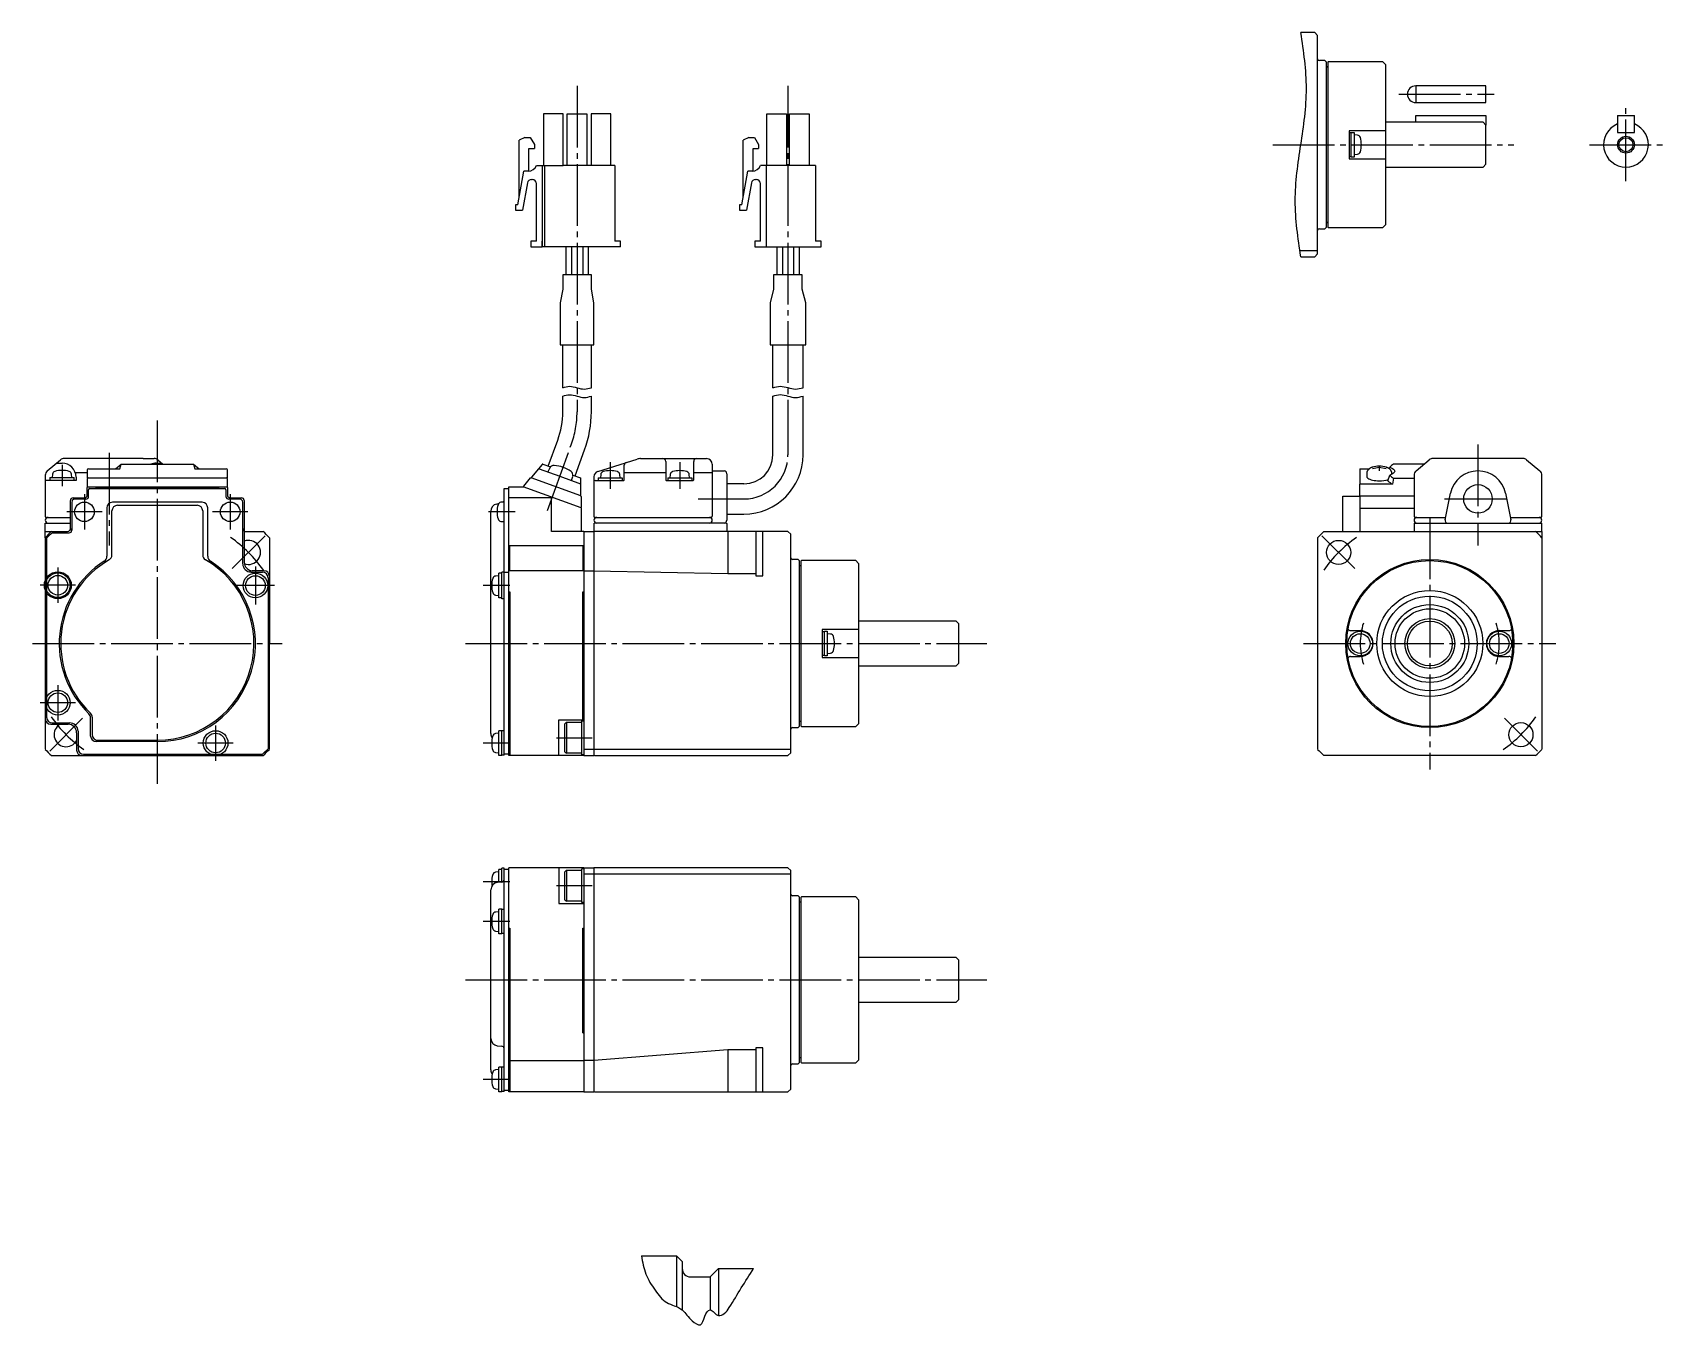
# Model space of a CAD drawing. Header units: millimetres. Extents: x -144 to 146, y -118 to 113.
import ezdxf

# ---------------------------------------------------------------- set-up
doc = ezdxf.new("R2010")
doc.units = ezdxf.units.MM
doc.linetypes.add('DASH_CENTER', pattern=[14, 11, -1, 1, -1])

msp = doc.modelspace()

# ---------------------------------------------------------------- linework, layer by layer
at = {"color": 7, "linetype": 'Continuous'}
for p, q in [((84.5, 112.5), (82, 112.5)), ((85, 112), (84.5, 112.5)), ((85, 73), (85, 112)), ((86.3, 107.5), (85.3, 107.5)), ((86.5, 107.3), (86.3, 107.5)), ((86.5, 107.3), (86.5, 77.7)), ((86.7, 106.4), (86.8, 106.4)), ((86.9, 107.3), (86.8, 107.2)), ((86.8, 107.2), (86.8, 77.8)), ((96.6, 107.3), (86.9, 107.3)), ((97.1, 106.8), (96.6, 107.3)), ((97.1, 106.8), (97.1, 78.2)), ((115, 103), (102.5, 103)), ((102.5, 103), (102.5, 100)), ((115, 100), (115, 103)), ((102.5, 100), (115, 100)), ((-53.12, 98), (-53.12, 88.8)), ((-49.62, 98), (-53.12, 98)), ((-49.62, 88.8), (-49.62, 98)), ((-48.87, 98), (-45.37, 98)), ((-48.87, 88.8), (-48.87, 98)), ((-45.37, 98), (-45.37, 88.8)), ((-41.12, 98), (-44.62, 98)), ((-44.62, 98), (-44.62, 88.8)), ((-41.12, 88.8), (-41.12, 98)), ((-13.28, 88.8), (-13.28, 98)), ((-13.28, 98), (-9.78, 98)), ((-9.78, 98), (-9.78, 88.8)), ((-9.23, 88.8), (-9.23, 98)), ((-9.23, 98), (-5.73, 98)), ((-5.73, 98), (-5.73, 88.8)), ((114.5, 96.5), (97.1, 96.5)), ((102.5, 97.7), (115, 97.7)), ((102.5, 96.5), (102.5, 97.7)), ((114.5, 96.5), (115, 96)), ((115, 97.7), (115, 96)), ((115, 89), (115, 96)), ((138.5, 97.7), (138.5, 94.7)), ((138.5, 97.7), (141.5, 97.7)), ((141.5, 94.7), (141.5, 97.7)), ((-56.46, 93.8), (-57.46, 93.3)), ((-57.46, 83.18), (-57.46, 93.3)), ((-56.46, 93.8), (-55.46, 93.8)), ((-55.46, 93.8), (-54.71, 92.55)), ((-16.48, 93.8), (-17.48, 93.3)), ((-17.48, 83.18), (-17.48, 93.3)), ((-16.48, 93.8), (-15.48, 93.8)), ((-15.48, 93.8), (-14.73, 92.55)), ((90.6, 95), (90.6, 92.5)), ((97.1, 95), (90.6, 95)), ((90.6, 94.65), (91, 94.65)), ((91, 92.5), (91, 94.7)), ((91, 94.7), (91.5, 94.7)), ((91.5, 94.7), (91.5, 92.5)), ((92.09, 94.2), (91.5, 94.25)), ((138.5, 94.7), (141.5, 94.7)), ((-55.71, 91.8), (-54.71, 91.8)), ((-55.71, 87.8), (-55.71, 91.8)), ((-54.71, 92.55), (-54.71, 91.8)), ((-15.73, 91.8), (-14.73, 91.8)), ((-15.73, 87.8), (-15.73, 91.8)), ((-14.73, 92.55), (-14.73, 91.8)), ((90.6, 92.5), (90.6, 90)), ((91, 90.35), (90.6, 90.35)), ((91, 90.3), (91, 92.5)), ((91.5, 90.3), (91, 90.3)), ((91.5, 92.5), (91.5, 90.3)), ((91.5, 90.75), (92.09, 90.8)), ((-57.71, 81.8), (-56.62, 87.8)), ((-55.87, 87.8), (-56.62, 87.8)), ((-54.37, 88.8), (-50.87, 88.8)), ((-53.37, 88.8), (-53.37, 74.3)), ((-52.87, 74.3), (-52.87, 88.8)), ((-50.87, 88.8), (-49.62, 88.8)), ((-48.87, 88.8), (-49.62, 88.8)), ((-45.37, 88.8), (-48.87, 88.8)), ((-40.37, 88.8), (-45.37, 88.8)), ((-40.37, 88.8), (-40.37, 75.3)), ((-17.73, 81.8), (-16.64, 87.8)), ((-15.9, 87.8), (-16.64, 87.8)), ((-4.6, 88.8), (-14.4, 88.8)), ((-13.4, 88.8), (-13.4, 74.3)), ((-4.6, 88.8), (-4.6, 75.3)), ((90.6, 90), (97.1, 90)), ((97.1, 88.5), (114.5, 88.5)), ((115, 89), (114.5, 88.5)), ((-55.98, 85.68), (-56.87, 80.8)), ((-55.25, 86.3), (-55.12, 86.3)), ((-54.37, 75.3), (-54.37, 85.55)), ((-16.01, 85.68), (-16.9, 80.8)), ((-15.27, 86.3), (-15.15, 86.3)), ((-14.4, 75.3), (-14.4, 85.55)), ((-58.12, 81.8), (-58.12, 80.8)), ((-57.71, 81.8), (-58.12, 81.8)), ((-18.15, 81.8), (-18.15, 80.8)), ((-17.73, 81.8), (-18.15, 81.8)), ((-58.12, 80.8), (-56.87, 80.8)), ((-18.15, 80.8), (-16.9, 80.8)), ((86.8, 78.6), (86.7, 78.6)), ((85.3, 77.5), (86.3, 77.5)), ((86.3, 77.5), (86.5, 77.7)), ((86.8, 77.8), (86.9, 77.7)), ((86.9, 77.7), (96.6, 77.7)), ((96.6, 77.7), (97.1, 78.2)), ((-54.37, 75.3), (-55.37, 75.3)), ((-55.37, 75.3), (-55.37, 74.3)), ((-55.37, 74.3), (-54.67, 74.3)), ((-54.67, 74.3), (-53.37, 74.3)), ((-53.37, 74.3), (-53.37, 75.3)), ((-39.37, 74.3), (-53.37, 74.3)), ((-53.37, 74.3), (-53.37, 74.3)), ((-49.12, 74.3), (-49.12, 69.3)), ((-48.12, 74.3), (-48.12, 69.3)), ((-47.12, 74.3), (-47.12, 69.3)), ((-46.12, 74.3), (-46.12, 69.3)), ((-45.12, 74.3), (-45.12, 69.3)), ((-39.37, 75.3), (-40.37, 75.3)), ((-39.37, 74.3), (-39.37, 75.3)), ((-15.4, 75.3), (-15.4, 74.3)), ((-14.4, 75.3), (-15.4, 75.3)), ((-15.4, 74.3), (-3.6, 74.3)), ((-11.5, 74.3), (-11.5, 69.3)), ((-10.5, 74.3), (-10.5, 69.3)), ((-9.5, 74.3), (-9.5, 69.3)), ((-8.5, 74.3), (-8.5, 69.3)), ((-7.5, 74.3), (-7.5, 69.3)), ((-3.6, 75.3), (-4.6, 75.3)), ((-3.6, 74.3), (-3.6, 75.3)), ((81.72, 73.63), (85, 73.63)), ((85, 73), (84.5, 72.5)), ((82, 72.5), (84.5, 72.5)), ((-44.57, 69.3), (-49.67, 69.3)), ((-49.67, 69.3), (-49.67, 66.73)), ((-44.57, 66.73), (-44.57, 69.3)), ((-12.05, 69.3), (-12.05, 66.73)), ((-6.95, 69.3), (-12.05, 69.3)), ((-6.95, 66.73), (-6.95, 69.3)), ((-49.67, 66.73), (-50.12, 64.3)), ((-50.12, 64.3), (-50.12, 56.8)), ((-44.12, 64.3), (-44.57, 66.73)), ((-44.12, 56.8), (-44.12, 64.3)), ((-12.05, 66.73), (-12.7, 64.3)), ((-12.7, 64.3), (-12.7, 56.8)), ((-6.3, 64.3), (-6.95, 66.73)), ((-6.3, 56.8), (-6.3, 64.3)), ((-50.12, 56.8), (-44.12, 56.8)), ((-49.67, 49.15), (-49.67, 56.8)), ((-44.57, 49.15), (-44.57, 56.8)), ((-12.7, 56.8), (-6.3, 56.8)), ((-12.2, 49.15), (-12.2, 56.8)), ((-6.8, 49.15), (-6.8, 56.8)), ((-49.67, 44.85), (-49.67, 47.65)), ((-44.57, 44.85), (-44.57, 47.65)), ((-12.2, 37.15), (-12.2, 47.65)), ((-6.8, 37.15), (-6.8, 47.65)), ((-52.25, 35.15), (-50.56, 39.8)), ((-47.46, 33.41), (-45.77, 38.06)), ((-141.64, 34.3), (-139.28, 36.27)), ((-139.98, 35.69), (-139, 35.69)), ((-130.6, 36.5), (-138.64, 36.5)), ((-124.55, 36.5), (-130.6, 36.5)), ((-129.46, 34.69), (-128.46, 35.5)), ((-128.67, 34.69), (-128.46, 35.5)), ((-128.46, 35.5), (-115.54, 35.5)), ((-124.55, 36.5), (-122.56, 36.5)), ((-122.2, 35.69), (-121.23, 35.69)), ((-121.92, 36.27), (-121, 35.5)), ((-115.54, 35.5), (-114.54, 34.69)), ((-115.54, 35.5), (-115.33, 34.69)), ((-53.33, 35.47), (-54.02, 34.66)), ((-53.22, 35.5), (-51.86, 35.01)), ((-43.4, 34.22), (-36.39, 36.41)), ((-38.7, 32.7), (-38.7, 35.32)), ((-35.79, 36.5), (-24, 36.5)), ((-31.3, 36), (-31.3, 32.7)), ((-26.3, 32.7), (-26.3, 36)), ((-23, 35.5), (-23, 26.2)), ((94.79, 34.72), (96, 34.95)), ((96, 35.15), (96, 34.95)), ((96, 34.95), (97.21, 34.72)), ((96, 34.95), (96, 34.32)), ((97.85, 34.95), (97.76, 34.7)), ((104.01, 35.51), (98.54, 35.51)), ((102.56, 34.3), (104.92, 36.27)), ((113.6, 36.5), (105.56, 36.5)), ((121.64, 36.5), (113.6, 36.5)), ((122.28, 36.27), (124.64, 34.3)), ((-142, 33.53), (-142, 26.2)), ((-136.5, 32.6), (-142, 32.6)), ((-141.15, 33.1), (-141.15, 32.6)), ((-141.15, 33.1), (-139, 33.1)), ((-140.7, 33.69), (-140.75, 33.1)), ((-139, 33.1), (-136.85, 33.1)), ((-137.25, 33.1), (-137.3, 33.69)), ((-136.85, 32.6), (-136.85, 33.1)), ((-136.64, 34), (-134.5, 34)), ((-136.5, 33.19), (-136.5, 32.6)), ((-134.5, 34.49), (-134.5, 33.06)), ((-134.5, 33.06), (-109.5, 33.06)), ((-134.5, 32.86), (-134.5, 31.45)), ((-134.3, 34.69), (-128.67, 34.69)), ((-115.33, 34.69), (-109.7, 34.69)), ((-109.5, 33.06), (-109.5, 34.49)), ((-109.5, 31.45), (-109.5, 32.86)), ((-56.64, 31.57), (-55.41, 33.04)), ((-46.47, 29.85), (-55.3, 33.07)), ((-54.02, 34.66), (-55.26, 33.19)), ((-53.91, 34.69), (-50.2, 33.34)), ((-51.98, 34.82), (-52.31, 34.11)), ((-50.2, 33.34), (-46.49, 31.99)), ((-48.09, 32.57), (-47.88, 33.33)), ((-47.86, 33.55), (-46.49, 33.06)), ((-46.43, 31.9), (-46.43, 32.96)), ((-44.1, 33.26), (-44.1, 26.2)), ((-43.9, 32.6), (-38.8, 32.6)), ((-43.35, 33.05), (-43.35, 32.6)), ((-43.35, 33.05), (-39.05, 33.05)), ((-42.9, 33.64), (-42.95, 33.05)), ((-39.45, 33.05), (-39.5, 33.64)), ((-39.05, 33.05), (-39.05, 32.6)), ((-38.7, 34), (-31.3, 34)), ((-31.2, 32.6), (-26.4, 32.6)), ((-30.95, 33.05), (-26.65, 33.05)), ((-30.95, 33.05), (-30.95, 32.6)), ((-30.5, 33.64), (-30.55, 33.05)), ((-27.05, 33.05), (-27.1, 33.64)), ((-26.65, 33.05), (-26.65, 32.6)), ((-26.3, 34), (-23, 34)), ((-23, 34.3), (-20.9, 34.3)), ((-20.4, 33.8), (-20.4, 25.5)), ((-17.35, 32), (-20.4, 32)), ((92.5, 34.69), (94.23, 34.69)), ((92.5, 34.69), (92.5, 31.93)), ((93.75, 33.83), (93.75, 33.31)), ((97.54, 32.53), (97.85, 33.55)), ((98.25, 33.71), (98.25, 33.83)), ((98.54, 32.99), (98.33, 31.93)), ((98.54, 32.99), (102.2, 32.99)), ((102.2, 33.53), (102.2, 26.2)), ((125, 26.2), (125, 33.53)), ((-137, 29.5), (-135, 29.5)), ((-134.75, 29.25), (-136.75, 29.25)), ((-134.5, 31.45), (-109.5, 31.45)), ((-134.5, 30), (-134.5, 31.35)), ((-134.25, 29.75), (-134.25, 30.95)), ((-134.05, 31.15), (-109.95, 31.15)), ((-111.2, 31.2), (-132.8, 31.2)), ((-109.75, 30.95), (-109.75, 29.75)), ((-109.5, 31.35), (-109.5, 30)), ((-107.25, 29.25), (-109.25, 29.25)), ((-109, 29.5), (-107, 29.5)), ((-60.1, 31.15), (-59.3, 31.15)), ((-60.1, -16.4), (-60.1, 31.15)), ((-59.3, 31.46), (-56.74, 31.46)), ((-59.3, -16.5), (-59.3, 31.46)), ((-51.7, 29.5), (-59.3, 29.5)), ((-46.4, 27.7), (-56.74, 31.46)), ((-51.7, 23.5), (-51.7, 29.5)), ((-46.42, 29.98), (-46.43, 31.9)), ((-46.4, 29.76), (-46.4, 27.84)), ((89.5, 29.8), (92.5, 29.8)), ((89.5, 23.5), (89.5, 29.8)), ((92.5, 29.8), (92.5, 31.93)), ((98.33, 31.93), (92.5, 31.93)), ((102.2, 29.8), (92.5, 29.8)), ((92.5, 29.8), (92.5, 23.5)), ((107.72, 25.6), (108.7, 30.32)), ((118.5, 30.32), (119.47, 25.6)), ((-137.5, 24), (-137.5, 29)), ((-137.25, 28.75), (-137.25, 23.75)), ((-131, 27.7), (-131, 19.06)), ((-130.09, 19.3), (-130.09, 27.17)), ((-114, 28.7), (-130, 28.7)), ((-129.09, 28.17), (-114.91, 28.17)), ((-113.91, 27.17), (-113.91, 19.3)), ((-113, 19.06), (-113, 27.7)), ((-106.75, 17.75), (-106.75, 28.75)), ((-106.5, 29), (-106.5, 24)), ((-62.5, 3.5), (-62.5, 27.12)), ((-61.48, 28.39), (-61.11, 28.48)), ((-60.1, 28.75), (-60.69, 28.7)), ((-46.4, 27.7), (-46.4, 23.5)), ((-20.4, 26.6), (-17.35, 26.6)), ((92.5, 27.67), (102.24, 27.67)), ((-142, 23.5), (-142, 25)), ((-142, 25), (-137.5, 25)), ((-142, 23.5), (-138, 23.5)), ((-142, 22.37), (-142, 23.5)), ((-141.8, 26), (-137.5, 26)), ((-106.5, 24), (-106.5, 18)), ((-106.5, 23.5), (-103.13, 23.5)), ((-60.69, 25.3), (-60.1, 25.25)), ((-45.9, 23.5), (-51.7, 23.5)), ((-45.9, 23.5), (-45.9, -16.5)), ((-45.9, 23.5), (-44.1, 23.5)), ((-44.1, 24.9), (-44, 25)), ((-44.1, 24.9), (-44.1, -16.5)), ((-9.5, 23.5), (-44.1, 23.5)), ((-20.5, 25), (-44, 25)), ((-43.9, 26), (-23.2, 26)), ((-20.5, 25), (-20.4, 24.9)), ((-20.4, 24.9), (-20.4, 23.5)), ((-20.2, 23.5), (-20.2, 16)), ((-15.2, 23.5), (-15.2, 15.6)), ((-14, 15.6), (-14, 23.5)), ((-9, 23), (-9.5, 23.5)), ((86.13, 23.5), (125, 23.5)), ((102.2, 25), (102.2, 23.5)), ((102.2, 25), (108.21, 25)), ((102.4, 26), (107.81, 26)), ((108.21, 25), (125, 25)), ((119.39, 26), (124.8, 26)), ((125, 23.5), (125, 25)), ((125, 23.5), (125, -15.37)), ((-142, 22.37), (-142, 3.5)), ((-141.75, 22.28), (-141.75, -9.65)), ((-140.78, 23.25), (-137.75, 23.25)), ((-102, 22.37), (-102, 3.5)), ((-59.3, 21), (-45.9, 21)), ((-59.1, 16.5), (-59.1, 21)), ((-46.1, 21), (-46.1, 16.5)), ((-9, -16), (-9, 23)), ((85, 22.37), (85, -15.37)), ((-7.7, 18.5), (-8.7, 18.5)), ((-7.5, 18.3), (-7.7, 18.5)), ((-7.5, 18.3), (-7.5, -11.3)), ((-7.1, 18.3), (-7.2, 18.2)), ((-7.2, 18.2), (-7.2, -11.2)), ((2.6, 18.3), (-7.1, 18.3)), ((3.1, 17.8), (2.6, 18.3)), ((3.1, 17.8), (3.1, -10.8)), ((-105.25, 16.25), (-103.25, 16.25)), ((-103, 16.5), (-105.1, 16.5)), ((-102.25, 15.25), (-102.25, -15.27)), ((-61.05, 15.6), (-61.64, 15.55)), ((-61.05, 11.65), (-61.05, 16.05)), ((-60.55, 16.05), (-61.05, 16.05)), ((-60.55, 11.45), (-60.55, 16.25)), ((-60.1, 16.25), (-60.55, 16.25)), ((-60.1, 16.25), (-59.3, 16.25)), ((-45.9, 16.5), (-59.3, 16.5)), ((-45.9, 16.5), (-44.1, 16.5)), ((-44.1, 16.49), (-20.2, 16)), ((-20.2, 16), (-15.2, 16)), ((-15.2, 15.6), (-14, 15.6)), ((-7.3, 17.4), (-7.2, 17.4)), ((-61.64, 12.15), (-61.05, 12.1)), ((-60.55, 11.65), (-61.05, 11.65)), ((-59.3, 12.75), (-59.1, 12.75)), ((-59.1, 12.75), (-59.1, -16.5)), ((-46.1, -10.3), (-46.1, 12.75)), ((-46.1, 12.75), (-45.9, 12.75)), ((-60.1, 11.45), (-60.55, 11.45)), ((-3.4, 6), (-3.4, 3.5)), ((3.1, 6), (-3.4, 6)), ((20.5, 7.5), (3.1, 7.5)), ((20.5, 7.5), (21, 7)), ((21, 0), (21, 7)), ((-142, 3.5), (-142, -15.37)), ((-102, -15.37), (-102, 3.5)), ((-62.5, -12.57), (-62.5, 3.5)), ((-3.4, 5.65), (-3, 5.65)), ((-3.4, 3.5), (-3.4, 1)), ((-3, 3.5), (-3, 5.7)), ((-3, 5.7), (-2.5, 5.7)), ((-3, 1.3), (-3, 3.5)), ((-2.5, 5.7), (-2.5, 3.5)), ((-1.91, 5.2), (-2.5, 5.25)), ((-2.5, 3.5), (-2.5, 1.3)), ((90.87, 5.8), (92.6, 5.8)), ((117.4, 5.8), (119.13, 5.8)), ((-3, 1.35), (-3.4, 1.35)), ((-3.4, 1), (3.1, 1)), ((-2.5, 1.3), (-3, 1.3)), ((-2.5, 1.75), (-1.91, 1.8)), ((21, 0), (20.5, -0.5)), ((90.87, 1.2), (92.6, 1.2)), ((117.4, 1.2), (119.13, 1.2)), ((3.1, -0.5), (20.5, -0.5)), ((-141, -10.9), (-137.9, -10.9)), ((-140.75, -10.65), (-137.65, -10.65)), ((-133.9, -13), (-133.9, -9.76)), ((-133.63, -9.65), (-133.63, -12.73)), ((-50.4, -16.5), (-50.4, -10.1)), ((-50.4, -10.1), (-46.1, -10.1)), ((-49.03, -10.55), (-49.28, -10.8)), ((-49.28, -15.8), (-49.28, -10.8)), ((-49.03, -10.55), (-49.03, -16.05)), ((-49.03, -10.55), (-46.28, -10.55)), ((-46.28, -16.3), (-46.28, -10.3)), ((-46.28, -10.3), (-45.9, -10.3)), ((-8.7, -11.5), (-7.7, -11.5)), ((-7.7, -11.5), (-7.5, -11.3)), ((-7.2, -10.4), (-7.3, -10.4)), ((-7.2, -11.2), (-7.1, -11.3)), ((-7.1, -11.3), (2.6, -11.3)), ((2.6, -11.3), (3.1, -10.8)), ((-136.4, -12.4), (-136.4, -15.5)), ((-136.15, -12.15), (-136.15, -15.25)), ((-122, -14), (-132.9, -14)), ((-132.63, -13.73), (-122, -13.73)), ((-61.05, -12.5), (-61.64, -12.55)), ((-60.55, -12.05), (-61.05, -12.05)), ((-61.05, -16.45), (-61.05, -12.05)), ((-60.55, -16.45), (-60.55, -12.05)), ((-60.1, -12.1), (-60.55, -12.1)), ((-140.87, -16.5), (-122, -16.5)), ((-135.15, -16.25), (-103.23, -16.25)), ((-122, -16.5), (-103.13, -16.5)), ((-61.64, -15.95), (-61.05, -16)), ((-60.55, -16.45), (-61.05, -16.45)), ((-60.1, -16.4), (-60.55, -16.4)), ((-59.3, -16.25), (-60.1, -16.25)), ((-45.9, -16.5), (-59.3, -16.5)), ((-49.28, -15.8), (-49.03, -16.05)), ((-46.28, -16.05), (-49.03, -16.05)), ((-46.28, -16.3), (-45.9, -16.3)), ((-45.9, -15.37), (-44.1, -15.37)), ((-45.9, -16.5), (-44.1, -16.5)), ((-44.1, -15.37), (-9, -15.37)), ((-44.1, -16.4), (-44, -16.5)), ((-44, -16.5), (-9.5, -16.5)), ((-9, -16), (-9.5, -16.5)), ((123.87, -16.5), (86.13, -16.5)), ((-61.05, -37.25), (-61.64, -37.3)), ((-60.55, -36.8), (-61.05, -36.8)), ((-61.05, -39.11), (-61.05, -36.8)), ((-60.1, -36.6), (-60.55, -36.6)), ((-60.55, -39.05), (-60.55, -36.6)), ((-60.1, -76.4), (-60.1, -36.6)), ((-60.1, -36.75), (-59.3, -36.75)), ((-45.9, -36.5), (-59.3, -36.5)), ((-59.3, -76.5), (-59.3, -36.5)), ((-50.4, -36.5), (-50.4, -42.9)), ((-49.03, -36.95), (-49.28, -37.2)), ((-49.28, -42.2), (-49.28, -37.2)), ((-49.03, -36.95), (-49.03, -42.45)), ((-49.03, -36.95), (-46.28, -36.95)), ((-46.28, -42.7), (-46.28, -36.7)), ((-45.9, -36.7), (-46.28, -36.7)), ((-45.9, -36.5), (-45.9, -76.5)), ((-45.9, -36.5), (-44.1, -36.5)), ((-44.1, -37.63), (-45.9, -37.63)), ((-9.5, -36.5), (-44.1, -36.5)), ((-44.1, -36.5), (-44.1, -76.5)), ((-9, -37.63), (-44.1, -37.63)), ((-9, -37), (-9.5, -36.5)), ((-9, -76), (-9, -37)), ((-62.5, -56.5), (-62.5, -40.43)), ((-60.54, -39.05), (-61.35, -39.14)), ((-50.4, -42.9), (-45.9, -42.9)), ((-49.28, -42.2), (-49.03, -42.45)), ((-46.28, -42.45), (-49.03, -42.45)), ((-45.9, -42.7), (-46.28, -42.7)), ((-7.7, -41.5), (-8.7, -41.5)), ((-7.5, -41.7), (-7.7, -41.5)), ((-7.5, -41.7), (-7.5, -71.3)), ((-7.3, -42.6), (-7.2, -42.6)), ((-7.1, -41.7), (-7.2, -41.8)), ((-7.2, -41.8), (-7.2, -71.2)), ((2.6, -41.7), (-7.1, -41.7)), ((3.1, -42.2), (2.6, -41.7)), ((3.1, -42.2), (3.1, -70.8)), ((-61.05, -44.35), (-61.64, -44.4)), ((-61.05, -48.3), (-61.05, -43.9)), ((-60.55, -43.9), (-61.05, -43.9)), ((-60.55, -48.3), (-60.55, -43.9)), ((-60.1, -43.95), (-60.55, -43.95)), ((-61.64, -47.8), (-61.05, -47.85)), ((-60.55, -48.3), (-61.05, -48.3)), ((-60.1, -48.25), (-60.55, -48.25)), ((-59.3, -47.25), (-59.1, -47.25)), ((-59.1, -47.25), (-59.1, -76.5)), ((-46.1, -65.95), (-46.1, -47.25)), ((-46.1, -47.25), (-45.9, -47.25)), ((20.5, -52.5), (3.1, -52.5)), ((20.5, -52.5), (21, -53)), ((21, -60), (21, -53)), ((-62.5, -72.57), (-62.5, -56.5)), ((3.1, -60.5), (20.5, -60.5)), ((21, -60), (20.5, -60.5)), ((-46.1, -65.95), (-45.9, -65.95)), ((-61.35, -68.26), (-60.54, -68.35)), ((-20.2, -69), (-44.1, -70.89)), ((-15.2, -69), (-20.2, -69)), ((-20.2, -69), (-20.2, -76.5)), ((-14, -68.6), (-15.2, -68.6)), ((-15.2, -68.6), (-15.2, -76.5)), ((-14, -76.5), (-14, -68.6)), ((-61.05, -72.5), (-61.64, -72.55)), ((-60.55, -72.05), (-61.05, -72.05)), ((-61.05, -76.45), (-61.05, -72.05)), ((-60.55, -76.45), (-60.55, -72.05)), ((-60.1, -72.1), (-60.55, -72.1)), ((-59.1, -70.9), (-45.9, -70.9)), ((-44.1, -70.9), (-45.9, -70.9)), ((-8.7, -71.5), (-7.7, -71.5)), ((-7.7, -71.5), (-7.5, -71.3)), ((-7.2, -70.4), (-7.3, -70.4)), ((-7.2, -71.2), (-7.1, -71.3)), ((-7.1, -71.3), (2.6, -71.3)), ((2.6, -71.3), (3.1, -70.8)), ((-61.64, -75.95), (-61.05, -76)), ((-60.55, -76.45), (-61.05, -76.45)), ((-60.1, -76.4), (-60.55, -76.4)), ((-59.3, -76.25), (-60.1, -76.25)), ((-45.9, -76.5), (-59.3, -76.5)), ((-45.9, -76.5), (-44.1, -76.5)), ((-44.1, -76.4), (-44, -76.5)), ((-44, -76.5), (-9.5, -76.5)), ((-9, -76), (-9.5, -76.5)), ((-35.62, -105.75), (-29.37, -105.75)), ((-29.37, -105.75), (-28.37, -106.75)), ((-29.37, -105.75), (-29.37, -114.8)), ((-28.37, -106.75), (-28.37, -115.4)), ((-26.87, -109.5), (-23.37, -109.5)), ((-23.37, -109.5), (-21.87, -108)), ((-23.37, -109.5), (-23.37, -115.4)), ((-21.87, -108), (-21.87, -116.38)), ((-21.87, -108), (-15.62, -108))]:
    msp.add_line(p, q, dxfattribs=at)
at = {"color": 1, "linetype": 'DASH_CENTER'}
for p, q in [((-47.12, 103), (-47.12, 44.85)), ((-9.5, 103), (-9.5, 37.15)), ((99.5, 101.5), (116.5, 101.5)), ((140, 86), (140, 99)), ((77, 92.5), (120, 92.5)), ((133.5, 92.5), (146.5, 92.5)), ((-122, 43.32), (-122, -21.5)), ((-52.42, 27.23), (-48.17, 38.93)), ((113.6, 39), (113.6, 21)), ((-139, 35.4), (-139, 31.6)), ((-130.6, 37.5), (-130.6, 21)), ((-41.2, 35.85), (-41.2, 31.1)), ((-28.8, 35.85), (-28.8, 31.1)), ((-135, 30.15), (-135, 23.85)), ((-109, 30.15), (-109, 23.85)), ((-25.5, 29.3), (-17.35, 29.3)), ((107.6, 29.3), (119.6, 29.3)), ((-131.85, 27), (-138.15, 27)), ((-105.85, 27), (-112.15, 27)), ((-58.15, 27), (-62.9, 27)), ((105, 26), (105, -19)), ((-108.63, 16.87), (-102.77, 22.73)), ((85.77, 22.73), (91.63, 16.87)), ((-139.75, 17.05), (-139.75, 10.75)), ((-104.5, 17.25), (-104.5, 10.45)), ((-136.6, 13.9), (-142.9, 13.9)), ((-101.1, 13.85), (-107.9, 13.85)), ((-59.1, 13.85), (-63.85, 13.85)), ((-144.25, 3.5), (-99.75, 3.5)), ((-67, 3.5), (26, 3.5)), ((82.5, 3.5), (127.5, 3.5)), ((-139.75, -3.9), (-139.75, -10.2)), ((-136.6, -7.05), (-142.9, -7.05)), ((-141.19, -15.69), (-135.33, -9.83)), ((-111.6, -11.1), (-111.6, -17.4)), ((118.33, -9.83), (124.19, -15.69)), ((-108.45, -14.25), (-114.75, -14.25)), ((-59.1, -14.25), (-63.85, -14.25)), ((-50.78, -13.3), (-44.4, -13.3)), ((-59.1, -39), (-63.85, -39)), ((-44.4, -39.7), (-50.78, -39.7)), ((-59.1, -46.1), (-63.85, -46.1)), ((-67, -56.5), (26, -56.5)), ((-59.1, -74.25), (-63.85, -74.25))]:
    msp.add_line(p, q, dxfattribs=at)
at = {"color": 7, "linetype": 'Continuous'}
for points in [[(97.85, 34.95), (98.11, 34.85), (98.34, 34.75), (98.51, 34.63), (98.64, 34.51), (98.72, 34.38), (98.75, 34.25), (98.72, 34.12), (98.64, 33.99), (98.51, 33.87), (98.34, 33.76), (98.11, 33.65), (97.85, 33.55)], [(93.75, 33.31), (93.77, 33.2), (93.84, 33.1), (93.95, 32.99), (94.11, 32.9), (94.3, 32.81), (94.53, 32.73), (94.78, 32.66), (95.07, 32.61), (95.37, 32.57), (95.68, 32.55), (96, 32.54)], [(98.38, 33.78), (98.29, 33.83), (98.25, 33.85)]]:
    msp.add_lwpolyline(points, dxfattribs=at)
at = {"color": 8, "linetype": 'Continuous'}
msp.add_lwpolyline([(98.21, 33.69), (98.23, 33.72), (98.25, 33.83)], dxfattribs=at)
at = {"color": 2, "linetype": 'Continuous'}
msp.add_circle((140, 92.5), 1.5, dxfattribs=at)
at = {"color": 7, "linetype": 'Continuous'}
for centre, radius in [((140, 92.5), 1.25), ((113.6, 29.3), 2.55), ((-135, 27), 1.75), ((-109, 27), 1.75), ((88.74, 19.76), 2.15), ((105, 3.5), 15), ((105, 3.5), 14.8), ((-139.75, 13.9), 2.4), ((-139.75, 13.9), 2.2), ((-139.75, 13.9), 1.75), ((-104.5, 13.85), 2.2), ((-104.5, 13.85), 1.75), ((105, 3.5), 9.45), ((105, 3.5), 8.45), ((105, 3.5), 6.95), ((105, 3.5), 6.2), ((105, 3.5), 4.45), ((105, 3.5), 4), ((92.6, 3.5), 2.2), ((92.6, 3.5), 1.75), ((117.4, 3.5), 2.2), ((117.4, 3.5), 1.75), ((-139.75, -7.05), 2.2), ((-139.75, -7.05), 1.75), ((121.26, -12.76), 2.15), ((-111.6, -14.25), 2.2), ((-111.6, -14.25), 1.75)]:
    msp.add_circle(centre, radius, dxfattribs=at)
for centre, radius, start, end in [((85.3, 107.8), 0.3, 180, 270), ((86.7, 106.6), 0.2, 180, 270), ((102.5, 101.5), 1.5, 90, 180), ((102.5, 101.5), 1.5, 180, 270), ((140, 92.5), 4, 112.0243, 270), ((140, 92.5), 4, 270, 67.9757), ((92.04, 93.6), 0.6, 16.3877, 85), ((88.3, 92.5), 4.5, 0, 16.3877), ((92.04, 91.4), 0.6, 275, 343.6123), ((88.3, 92.5), 4.5, 343.6123, 0), ((-55.82, 89.35), 1.55, 268.1333, 339.2468), ((-15.85, 89.35), 1.55, 268.1333, 339.2468), ((-55.25, 85.55), 0.75, 90, 169.6952), ((-55.12, 85.55), 0.75, 0, 90), ((-15.27, 85.55), 0.75, 90, 169.6952), ((-15.15, 85.55), 0.75, 0, 90), ((86.7, 78.4), 0.2, 90, 180), ((85.3, 77.2), 0.3, 90, 180), ((-64.42, 44.85), 14.75, 340, 360), ((-64.42, 44.85), 19.85, 340, 360), ((-138.64, 35.5), 1, 90, 129.8056), ((-139, 33.19), 2.5, 0, 90), ((-122.2, 33.19), 2.5, 90, 112.3316), ((-122.56, 35.5), 1, 50.1944, 90), ((-53.26, 35.41), 0.1, 70, 139.8637), ((-51.26, 34.48), 0.8, 85.4427, 155), ((-51.67, 29.3), 6, 70, 85.4427), ((-51.67, 29.3), 6, 54.5573, 70), ((-38.2, 35.32), 0.5, 107.354, 180), ((-35.79, 34.5), 2, 90, 107.354), ((-31.8, 36), 0.5, 0, 90), ((-25.8, 36), 0.5, 90, 180), ((-24, 35.5), 1, 360, 90), ((-17.35, 37.15), 10.55, 270, 0), ((-17.35, 37.15), 5.15, 270, 0), ((96, 31.15), 4, 71.5605, 108.4395), ((99.88, 33.16), 2.7, 119.6903, 138.6351), ((105.56, 35.5), 1, 90, 129.8056), ((121.64, 35.5), 1, 50.1944, 90), ((-141, 33.53), 1, 129.8056, 180), ((-140.1, 33.64), 0.6, 106.3877, 175), ((-139, 29.9), 4.5, 90, 106.3877), ((-139, 29.9), 4.5, 73.6123, 90), ((-137.9, 33.64), 0.6, 5, 73.6123), ((-134.3, 34.49), 0.2, 90, 180), ((-134.3, 32.86), 0.2, 90, 180), ((-109.7, 34.49), 0.2, 0, 90), ((-109.7, 32.86), 0.2, 0, 90), ((-55.34, 32.97), 0.1, 70, 140), ((-55.18, 33.13), 0.1, 139.8637, 250), ((-53.94, 34.6), 0.1, 70, 139.8637), ((-48.66, 33.54), 0.8, 345, 54.5573), ((-46.53, 32.96), 0.1, 0.1363, 70), ((-46.53, 31.9), 0.1, 0.1363, 70), ((-43.1, 33.26), 1, 107.354, 180), ((-43.9, 32.4), 0.2, 90, 180), ((-42.3, 33.59), 0.6, 106.3877, 175), ((-41.2, 29.85), 4.5, 90, 106.3877), ((-41.2, 29.85), 4.5, 73.6123, 90), ((-40.1, 33.59), 0.6, 5, 73.6123), ((-38.8, 32.7), 0.1, 270, 0), ((-31.2, 32.7), 0.1, 180, 270), ((-29.9, 33.59), 0.6, 106.3877, 175), ((-28.8, 29.85), 4.5, 90, 106.3877), ((-28.8, 29.85), 4.5, 73.6123, 90), ((-27.7, 33.59), 0.6, 5, 73.6123), ((-26.4, 32.7), 0.1, 270, 0), ((-20.9, 33.8), 0.5, 0, 90), ((96.1, 37.52), 4.98, 268.8144, 287.7863), ((99.79, 34.66), 3.09, 223.355, 241.8579), ((99.88, 35.34), 2.7, 221.3649, 240.3097), ((103.2, 33.53), 1, 129.8056, 180), ((113.6, 29.3), 5, 11.7354, 168.2646), ((124, 33.53), 1, 0, 50.1944), ((-137, 29), 0.5, 90, 180), ((-136.75, 28.75), 0.5, 90, 180), ((-135, 30), 0.5, 270, 0), ((-134.75, 29.75), 0.5, 270, 0), ((-134.4, 31.35), 0.1, 90, 180), ((-134.05, 30.95), 0.2, 90, 180), ((-132.8, 30.7), 0.5, 90, 116.5385), ((-111.2, 30.7), 0.5, 63.4615, 90), ((-109.95, 30.95), 0.2, 360, 90), ((-109.25, 29.75), 0.5, 180, 270), ((-109.6, 31.35), 0.1, 0, 90), ((-109, 30), 0.5, 180, 270), ((-107.25, 28.75), 0.5, 0, 90), ((-107, 29), 0.5, 0, 90), ((-60.6, 29.1), 0.5, 313.1406, 0), ((-56.57, 31.51), 0.1, 140, 250), ((-46.52, 29.98), 0.1, 250, 0.1363), ((-46.5, 29.76), 0.1, 0, 70), ((-141.8, 26.2), 0.2, 180, 270), ((-130, 27.7), 1, 90, 180), ((-129.09, 27.17), 1, 90, 180), ((-114.91, 27.17), 1, 0, 90), ((-114, 27.7), 1, 0, 90), ((-61.2, 27.12), 1.3, 102.5399, 180), ((-56.9, 27), 4.5, 163.6123, 180), ((-56.9, 27), 4.5, 180, 196.3877), ((-60.64, 28.1), 0.6, 95, 163.6123), ((-46.5, 27.84), 0.1, 250, 360), ((-43.9, 26.2), 0.2, 180, 270), ((-23.2, 26.2), 0.2, 270, 0), ((102.4, 26.2), 0.2, 180, 270), ((124.8, 26.2), 0.2, 270, 0), ((-141.5, 25.5), 0.5, 90, 270), ((-122, 3.5), 27.5, 133.3418, 136.6582), ((-138, 24), 0.5, 270, 360), ((-137.75, 23.75), 0.5, 270, 0), ((-137, 24), 0.5, 180, 236.1962), ((-107, 24), 0.5, 300, 0), ((-122, 3.5), 27.5, 43.3418, 46.6582), ((-60.64, 25.9), 0.6, 196.3877, 265), ((-43.6, 25.5), 0.5, 90, 180), ((-43.6, 25.5), 0.5, 180, 270), ((-23.5, 25.5), 0.5, 0, 90), ((-23.5, 25.5), 0.5, 270, 0), ((-20.9, 25.5), 0.5, 270, 0), ((105, 3.5), 27.5, 133.3418, 136.6582), ((102.7, 25.5), 0.5, 90, 180), ((102.7, 25.5), 0.5, 180, 270), ((108.21, 25.5), 0.5, 168.2646, 270), ((118.99, 25.5), 0.5, 270, 11.7354), ((105, 3.5), 27.5, 43.3418, 46.6582), ((124.5, 25.5), 0.5, 0, 90), ((124.5, 25.5), 0.5, 270, 0), ((-122, 3.5), 27.25, 133.5502, 136.4498), ((-105.74, 19.76), 2.15, 249.8197, 110.7993), ((-122, 3.5), 17.5, 122.7204, 225.7894), ((-122, 3.5), 17.23, 119.9002, 226.1485), ((-132, 19.06), 1, 302.7204, 0), ((-131.09, 19.3), 1, 299.9002, 0), ((-122, 3.5), 17.23, 270, 60.0998), ((-122, 3.5), 17.5, 270, 57.2796), ((-112.91, 19.3), 1, 180, 240.0998), ((-112, 19.06), 1, 180, 237.2796), ((-105.25, 17.75), 1.5, 180, 270), ((-105, 18), 1.5, 180, 270), ((-8.7, 18.8), 0.3, 180, 270), ((-7.3, 17.6), 0.2, 180, 270), ((-141.5, 14.5), 0.5, 120, 180), ((-105.1, 16), 0.5, 90, 146.7482), ((-103.25, 15.25), 1, 0, 90), ((-103, 15.5), 1, 0, 90), ((-57.85, 13.85), 4.5, 163.6123, 180), ((-61.59, 14.95), 0.6, 95, 163.6123), ((-141.5, 13.3), 0.5, 180, 240), ((-102.5, 13.25), 0.5, 300, 0), ((-57.85, 13.85), 4.5, 180, 196.3877), ((-61.59, 12.75), 0.6, 196.3877, 265), ((90.87, 6.3), 0.5, 206.2504, 270), ((119.13, 6.3), 0.5, 270, 333.7496), ((-1.96, 4.6), 0.6, 16.3877, 85), ((-5.7, 3.5), 4.5, 0, 16.3877), ((-5.7, 3.5), 4.5, 343.6123, 0), ((92.6, 3.5), 2.3, 270, 90), ((117.4, 3.5), 2.3, 90, 270), ((-1.96, 2.4), 0.6, 275, 343.6123), ((90.87, 0.7), 0.5, 90, 153.7496), ((119.13, 0.7), 0.5, 26.2504, 90), ((-141.5, -6.45), 0.5, 120, 180), ((-141, -9.9), 1, 180, 270), ((-140.75, -9.65), 1, 180, 270), ((-138.26, -12.76), 2.15, 119.9199, 330.0801), ((-139.15, -10.4), 0.5, 270, 330), ((-137.9, -12.4), 1.5, 0, 90), ((-137.65, -12.15), 1.5, 360, 90), ((-134.9, -9.76), 1, 0, 45.7894), ((-134.63, -9.65), 1, 0, 46.1485), ((-8.7, -11.8), 0.3, 90, 180), ((-7.3, -10.6), 0.2, 90, 180), ((-132.9, -13), 1, 180, 270), ((-132.63, -12.73), 1, 180, 270), ((-61.2, -12.57), 1.3, 180, 215.7938), ((-57.85, -14.25), 4.5, 163.6123, 180), ((-57.85, -14.25), 4.5, 180, 196.3877), ((-61.59, -13.15), 0.6, 95, 163.6123), ((-122, 3.5), 27.5, 223.3418, 226.6582), ((-135.4, -15.5), 1, 180, 270), ((-135.15, -15.25), 1, 180, 270), ((-112.2, -16), 0.5, 210, 270), ((-111, -16), 0.5, 270, 330), ((-122, 3.5), 27.25, 313.5502, 316.4498), ((-122, 3.5), 27.5, 313.3418, 316.6582), ((-61.59, -15.35), 0.6, 196.3877, 265), ((105, 3.5), 27.5, 223.3418, 226.6582), ((105, 3.5), 27.5, 313.3418, 316.6582), ((-57.85, -39), 4.5, 163.6123, 180), ((-61.59, -37.9), 0.6, 95, 163.6123), ((-61.2, -40.43), 1.3, 96.4509, 180), ((-57.85, -39), 4.5, 180, 189.2637), ((-60.6, -38.55), 0.5, 276.4509, 0), ((-8.7, -41.2), 0.3, 180, 270), ((-7.3, -42.4), 0.2, 180, 270), ((-57.85, -46.1), 4.5, 163.6123, 180), ((-57.85, -46.1), 4.5, 180, 196.3877), ((-61.59, -45), 0.6, 95, 163.6123), ((-61.59, -47.2), 0.6, 196.3877, 265), ((-61.2, -66.97), 1.3, 180, 263.5491), ((-60.6, -68.85), 0.5, 14.6138, 83.5491), ((-61.2, -72.57), 1.3, 180, 215.7938), ((-61.59, -73.15), 0.6, 95, 163.6123), ((-8.7, -71.8), 0.3, 90, 180), ((-7.3, -70.6), 0.2, 90, 180), ((-57.85, -74.25), 4.5, 163.6123, 180), ((-57.85, -74.25), 4.5, 180, 196.3877), ((-61.59, -75.35), 0.6, 196.3877, 265), ((-26.87, -108), 1.5, 180, 270)]:
    msp.add_arc(centre, radius, start, end, dxfattribs=at)
at = {"color": 1, "linetype": 'DASH_CENTER'}
for centre, radius, start, end in [((-64.42, 44.85), 17.3, 340, 0), ((-17.35, 37.15), 7.85, 270, 0), ((-122, 3.5), 23, 34.6602, 55.3398), ((105, 3.5), 23, 124.6602, 145.3398), ((105, 3.5), 12.4, 162.8396, 197.1604), ((105, 3.5), 12.4, 342.8396, 17.1604), ((-122, 3.5), 23, 214.6602, 235.3398), ((105, 3.5), 23, 304.6602, 325.3398)]:
    msp.add_arc(centre, radius, start, end, dxfattribs=at)
at = {"color": 2, "linetype": 'Continuous'}
for points in [[(82, 72.5), (81.5, 75.83), (80.5, 82.5), (82, 92.5), (83.5, 102.5), (82.5, 109.17), (82, 112.5)], [(-12.2, 49.15), (-11.75, 49.28), (-10.85, 49.53), (-9.5, 49.15), (-8.15, 48.78), (-7.25, 49.03), (-6.8, 49.15)], [(-12.2, 47.65), (-11.75, 47.78), (-10.85, 48.03), (-9.5, 47.65), (-8.15, 47.28), (-7.25, 47.53), (-6.8, 47.65)]]:
    msp.add_open_spline(points, degree=3, dxfattribs=at)
for points, knots in [([(-49.67, 49.15), (-49.27, 49.27), (-48.42, 49.53), (-47.12, 49.15), (-45.83, 48.77), (-44.98, 49.03), (-44.57, 49.15)], [0, 0, 0, 0, 1.244127, 2.598648, 3.953168, 5.197295, 5.197295, 5.197295, 5.197295]), ([(-49.67, 47.65), (-49.27, 47.77), (-48.42, 48.03), (-47.12, 47.65), (-45.83, 47.27), (-44.98, 47.53), (-44.57, 47.65)], [0, 0, 0, 0, 1.244127, 2.598648, 3.953168, 5.197295, 5.197295, 5.197295, 5.197295]), ([(-35.62, -105.75), (-35.44, -106.85), (-35.07, -109.06), (-33.55, -111.41), (-32.3, -113.13), (-31.16, -114.17), (-29.72, -114.62), (-27.93, -115.49), (-27.12, -117.12), (-24.84, -118.57), (-24.47, -116.59), (-23.58, -115.05), (-22.61, -115.87), (-21.9, -116.59), (-20.65, -116.04), (-19.47, -114.22), (-17.84, -111.44), (-16.36, -109.15), (-15.62, -108)], [0, 0, 0, 0, 3.326746, 6.648677, 8.231769, 9.723634, 11.157708, 12.747934, 15.41088, 17.007365, 18.749475, 20.189682, 21.029839, 21.981834, 23.05316, 24.463702, 28.567749, 32.660849, 32.660849, 32.660849, 32.660849])]:
    msp.add_open_spline(points, degree=3, knots=knots, dxfattribs=at)
at = {"color": 7, "linetype": 'Continuous'}
for points, knots in [([(94.79, 34.96), (94.76, 34.95), (94.71, 34.94), (94.61, 34.9), (94.5, 34.86), (94.39, 34.8), (94.28, 34.73), (94.19, 34.67), (94.11, 34.61), (94.04, 34.54), (93.98, 34.47), (93.92, 34.39), (93.87, 34.31), (93.83, 34.22), (93.8, 34.13), (93.77, 34.04), (93.75, 33.95), (93.75, 33.88), (93.75, 33.84), (93.75, 33.83), (93.75, 33.83)], [0, 0, 0, 0, 0.083101, 0.165217, 0.306902, 0.445813, 0.556599, 0.667776, 0.767063, 0.867536, 0.962576, 1.059015, 1.153131, 1.248117, 1.341996, 1.437024, 1.532243, 1.62683, 1.640326, 1.653836, 1.653836, 1.653836, 1.653836]), ([(98.24, 33.83), (98.25, 33.84), (98.25, 33.87), (98.25, 33.93), (98.24, 34.01), (98.21, 34.11), (98.18, 34.2), (98.14, 34.28), (98.1, 34.36), (98.05, 34.43), (97.99, 34.5), (97.92, 34.57), (97.86, 34.63), (97.78, 34.69), (97.7, 34.75), (97.6, 34.8), (97.5, 34.85), (97.4, 34.9), (97.29, 34.94), (97.21, 34.96), (97.18, 34.97)], [0, 0, 0, 0, 0.041951, 0.08378, 0.18176, 0.279959, 0.373904, 0.466742, 0.558009, 0.648315, 0.739457, 0.829362, 0.92358, 1.016855, 1.119348, 1.22166, 1.338959, 1.458086, 1.571401, 1.686353, 1.686353, 1.686353, 1.686353])]:
    msp.add_open_spline(points, degree=3, knots=knots, dxfattribs=at)

doc.saveas('drawing.dxf')
